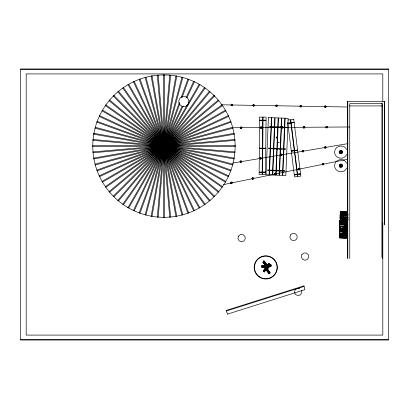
<?xml version="1.0" encoding="UTF-8"?>
<svg xmlns="http://www.w3.org/2000/svg" width="409" height="409" viewBox="0 0 409 409"><rect width="100%" height="100%" fill="white"/><g stroke="black" fill="none" stroke-linecap="round" stroke-linejoin="round"><path stroke-width="0.61" d="M259.234 172.511L259.311 172.025L265.39 172.087L265.39 172.363L259.306 172.301M259.475 148.641L259.475 148.078M260.451 172.521L260.456 172.24M260.697 148.651L260.697 148.375M260.978 120.66L260.983 120.379M264.245 172.281L264.25 172M264.485 148.411L264.49 148.13M264.771 120.42L264.776 120.139M265.467 172.572L265.467 172.015M265.712 148.702L265.707 148.145M269.766 273.309L268.871 273.897L263.488 266.111L265.027 265.144L269.909 273.018L269.766 273.309L264.613 265.61L265.027 265.144M272.558 171.11L272.578 170.568M273.452 149.27L273.473 148.728M274.337 127.674L274.357 127.133M275.865 173.252L276.54 156.713M276.591 155.446L278.13 117.925L275.104 117.797L272.762 175.037L275.789 175.159M276.862 156.729L276.111 175.17L279.132 175.297L281.479 118.058L278.452 117.935L276.913 155.456M279.935 170.865L279.961 170.323M284.071 128.073L284.097 127.531M263.314 261.458L263.335 261.014L264.25 261.008L269.056 267.578L268.278 268.386L267.639 268.488L263.151 262L263.314 261.458L267.895 267.583L267.445 268.248M339.613 225.298L339.542 223.365M347.2 217.644L347.302 215.395L340.104 215.134L347.297 215.548M340.349 228.779L340.446 226.663L347.65 226.831L347.522 229.628M347.635 234.101L340.446 233.667L347.65 233.836L347.558 235.824L340.354 235.574M347.558 235.835L340.365 235.42M339.521 227.286L339.654 224.475L346.852 224.74L346.73 227.45M339.726 222.915L339.818 220.916L347.016 221.182L346.929 223.084M339.542 228.038L340.743 228.079L339.542 228.017L339.628 226.136M339.726 224.086L339.813 222.179L347.006 222.578L346.914 224.577L339.726 224.06L345.124 224.255M339.991 218.697L341.193 218.738L339.997 218.677L340.104 215.134M347.594 216.918L347.67 215.241L340.176 214.72L340.268 211.576L347.466 211.836L347.379 213.743M339.521 234.291L339.654 231.479L346.852 231.745L346.73 234.454M339.818 227.92L339.69 231.126L346.893 231.274M339.542 235.047L340.743 235.083L339.542 235.022L339.628 233.145M347.026 228.365L346.914 231.586L339.726 231.065L339.813 229.188M339.997 224.766L340.027 224.106L347.215 224.623M340.186 220.814L340.268 219.05L347.481 219.025L345.073 219.091M340.421 215.983L340.477 214.766M339.997 231.77L340.027 231.116L347.215 231.627L347.139 233.263M340.314 224.377L344.526 224.204M340.799 219.434L340.896 217.322L348.1 217.486L341.479 217.762M340.349 235.783L340.446 233.667M346.791 227.246L346.822 226.535L343.826 226.366M344.787 219.019L347.185 219.193L347.195 218.927M347.241 217.9L347.277 217.189L343.079 216.959M340.262 212.838L347.456 213.237L347.364 215.236L340.196 214.28L347.394 214.607M344.935 235.41L346.73 235.538L346.745 235.277M347.139 226.259L347.215 224.582M347.343 221.969L347.456 219.546L340.262 219.137M347.481 225.313L347.563 223.498L346.362 223.472M347.481 232.317L347.563 230.502L346.362 230.477M347.522 236.632L347.548 236.029L345.15 235.947M339.649 224.49L346.847 224.889M339.649 231.494L346.847 231.893M346.822 226.55L345.62 226.504M347.277 217.205L344.874 217.118M339.813 220.932L347.006 221.33M347.006 222.593L339.802 222.332M347.456 213.247L340.257 212.992M163.983 145.706L163.983 146.575M164.362 146.212L152 216.32L151.156 216.172L175.89 75.962L176.734 76.11L164.372 146.218L163.513 146.141L164.377 146.105L158.176 75.19L157.322 75.261L169.72 217.092L170.573 217.021L164.367 146.105L163.518 146.218M266.3 266.714L262.021 267.394C260.093 265.252 263.8 265.298 265.39 265.19M276.469 137.782L276.683 137.951M276.77 137.92L276.407 137.623L276.714 137.991M278.723 142.593C279.419 142.25 278.856 142.874 278.953 142.47M278.785 142.511L278.851 142.777M276.607 156.008L276.801 156.381M179.418 102.398L139.193 212.884L139.996 213.176L179.791 103.886M181.156 97.618L187.895 79.101L188.702 79.397L182.179 97.311M164.096 145.732L163.799 146.55L164.132 145.747L99.612 115.66L99.249 116.437L228.278 176.616L228.641 175.844L164.127 145.757M271.095 266.111L270.63 264.746L270.891 264.301L271.095 266.111L268.023 266.433M276.724 137.721L276.504 137.986M182.097 106.217L133.467 210.471L134.244 210.834L183.145 106.003M186.126 97.572L193.646 81.447L194.423 81.805L186.903 97.935M187.731 104.096L127.976 207.573L128.717 208.002L199.914 84.709L199.173 84.28L188.37 102.996M163.728 146.514L164.162 145.762L163.697 146.499M268.805 273.728L268.984 273.427L268.289 272.409M262.915 262.384L263.151 262L267.639 268.488L262.915 262.384L263.56 262.281L265.375 264.628M346.653 154.459C344.358 160.584 334.465 158.656 334.659 152.107C334.465 145.63 344.235 143.62 346.607 149.653M346.653 168.017C344.358 174.137 334.465 172.209 334.659 165.66C334.465 159.183 344.235 157.174 346.607 163.206M276.867 156.386L276.791 156.023M265.743 269.163L263.779 271.673L265.594 269.045M266.32 267.997L267.046 266.949M267.772 265.896L269.219 263.795M265.308 268.028L263.048 271.116L264.352 272.108L266.244 269.541M267.189 265.456L268.698 263.396L270.144 264.5M263.8 271.688L264.557 270.661M267 268.519L268.892 265.952L266.919 268.452M263.299 271.31L264.444 269.776M267.501 265.692L269.025 263.647M263.243 271.264L269.02 263.641M263.866 271.74L267.348 267.179M266.525 268.156L267.312 267.149M266.07 269.413L264.091 271.913L266.111 269.444M268.048 266.913L268.841 265.911M268.324 267.062L267.895 267.583L263.335 261.014L269.056 267.578M270.124 272.757L269.909 273.018L264.838 265.129L270.124 272.757L269.505 273.074M163.666 146.473L164.224 145.808M276.617 156.12L276.832 156.422M264.209 266.008L264.613 265.61L269.756 273.503L264.209 266.008L263.488 266.111M163.569 146.356L164.321 145.926L163.59 146.391L117.864 91.882L118.523 91.33L164.28 145.86M163.554 146.325L164.367 146.028L145.941 77.265L145.113 77.49L181.954 215.011L182.777 214.791L164.357 146.033M226.259 310.416L226.468 310.968L304.071 286.448L303.892 285.886L226.259 310.416L227.465 314.127M303.892 285.886L304.889 289.664L227.435 314.138M347.471 159.28L223.518 184.597M270.671 264.996L261.509 266.74L270.855 265.533L265.349 266.31M347.972 143.62L232.793 163.079M266.612 264.991L270.891 264.301M268.135 266.428L271.193 265.947L267.471 266.402M264.352 265.707L261.913 266.075L261.724 265.778M267.399 265.247L268.621 265.063M261.484 266.06L270.63 264.746M261.678 266.826L264.127 266.479M288.023 119.99L290.426 119.689L297.532 176.53L294.531 176.908L287.737 122.593M293.984 122.332L287.946 123.089L287.982 123.365L294.015 122.613L294.045 122.25M290.364 122.997L291.627 122.838M290.4 123.273L291.632 123.119M297.205 174.408L298.064 174.3M296.837 174.735L297.455 174.658M290.768 122.945L291.32 122.874M297.404 174.101L298.028 174.024M294.991 174.97L294.337 174.766M297.241 174.684L298.069 174.582M264.367 266.78L261.883 267.082L264.337 266.826M276.3 136.974L276.648 136.938M346.403 223.57L347.599 223.498M346.351 222.532L347.553 222.476L346.351 222.455M342.144 221.381L343.943 221.295M346.382 223.191L347.584 223.135M343.626 216.985L340.012 217.133L347.215 217.276L340.022 216.867M341.51 220.599L339.71 220.676L346.909 220.446M342.573 226.351L339.562 226.474L346.766 226.617L339.572 226.208M342.829 227.031L347.65 226.831M343.171 233.329L339.562 233.483L346.766 233.626L339.572 233.217M341.024 234.106L347.65 233.836M346.336 222.133L347.532 222.087M341.009 228.529L339.807 228.559L341.009 228.616M344.623 235.436L347.026 235.369L346.893 238.278L339.69 238.135L339.813 235.4L344.623 235.379M342.134 221.192L346.939 221.075M346.893 220.129L339.69 220.277L339.813 223.012M346.413 223.789L347.609 223.764L347.522 221.78M344.976 214.858L340.769 214.929L347.962 215.369L345.559 215.257M346.781 214.832L347.987 214.812M345.482 215.753L347.287 215.722L343.09 215.563M346.331 224.173L347.532 224.152M344.429 225.103L346.837 225.062L344.439 224.976M339.721 230.471L346.939 230.354L339.746 229.914L346.944 230.17M344.526 231.208L340.319 231.274L347.507 231.714L345.109 231.606M346.331 231.177L347.532 231.157M344.429 232.107L346.837 232.067L343.238 231.934M339.721 237.476L346.939 237.358L339.746 236.918L346.944 237.251M349.741 126.969L232.297 127.746M339.813 228.391L341.019 228.391M20.787 69.279L388.213 69.279M349.404 105.911L382.717 105.911M20.787 339.721L388.213 339.721M262.266 120.113L262.895 120.118M262.097 120.394L263.493 120.404M262.65 120.675L263.207 120.686M262.246 120.675L263.488 120.686M261.734 172.255L262.992 172.271M261.719 172.537L262.961 172.547M342.123 220.972L343.928 220.998M347.711 107.02L221.356 104.801M346.817 214.132L348.018 214.152M340.201 220.492L341.403 220.517M339.751 229.832L346.955 230.011M342.716 231.356L343.918 231.387M342.686 232.051L343.887 232.082M339.751 236.837L346.955 237.016M339.741 236.969L346.944 237.179M340.176 214.74L347.379 214.97M339.726 231.09L346.924 231.32M346.346 223.866L347.543 223.907L346.408 223.713M344.511 230.875L346.909 230.957M343.309 237.839L345.109 237.9M340.237 212.189L347.44 212.44M340.078 215.748L347.277 215.993M340.835 218.626L348.039 218.876M345.002 219.582L347.998 219.684M339.787 221.53L346.985 221.78M339.623 225.088L346.827 225.339M340.385 227.966L347.584 228.217M345.748 228.963L347.548 229.025M339.623 232.092L346.827 232.343M340.385 234.976L347.584 235.221M341.454 211.944L345.053 212.072M343.826 219.014L347.425 219.142M340.809 219.224L348.008 219.49M346.771 220.257L347.972 220.298L346.776 220.216M342.2 221.325L347.001 221.504M345.17 228.421L347.573 228.508M340.354 228.565L347.558 228.83L340.365 228.416M346.336 229.275L347.532 229.316M344.424 233.467L346.822 233.539L343.228 233.34M343.969 235.379L346.97 235.492M346.336 236.279L347.532 236.32M280.482 126.836L281.74 126.887M281.494 127.02L269.608 126.534L269.582 127.076L281.474 127.562M282.747 127.071L286.499 127.225L286.479 127.766L282.721 127.613M279.945 149.536L281.024 149.582M279.071 170.834L280.155 170.875M279.05 171.376L280.129 171.422M340.227 213.651L347.425 213.943L340.247 213.161L347.44 213.559M346.796 214.505L347.998 214.556M341.842 217.68L344.843 217.803M339.772 222.992L346.97 223.288L339.797 222.506L346.99 222.9M339.593 226.949L340.794 226.995M342.594 227.072L345.59 227.194M346.346 230.855L347.548 230.901M339.71 230.727L346.904 231.029M339.593 233.953L344.393 234.153M339.71 237.731L346.904 238.033M342.563 215.119L344.363 215.206M345.058 219.439L347.456 219.546M346.939 223.948L339.746 223.621L346.914 224.577M342.711 224.49L343.908 224.546M340.763 227.629L339.562 227.578L340.758 227.736M345.804 228.835L347.006 228.892L339.813 228.478M339.746 229.914L346.944 230.241M345.145 230.87L346.939 230.957M342.108 231.468L343.908 231.55M340.763 234.638L339.562 234.582L340.758 234.74M345.206 235.814L347.006 235.896L339.813 235.487M342.261 215.257L343.458 215.318M339.736 230.062L346.934 230.42M342.405 231.632L343.606 231.693M339.736 237.072L346.934 237.43M347.261 217.516L340.068 217.118L346.045 217.772M346.806 226.857L339.613 226.463L346.193 227.179M346.806 233.861L339.613 233.467L346.193 234.183M340.268 211.591L347.461 211.99M340.815 219.076L348.008 219.475M340.462 215.18L347.655 215.599M340.007 224.521L347.2 224.94M340.007 231.525L347.2 231.944M340.896 217.322L348.09 217.752M340.446 226.663L347.635 227.092M340.319 224.27L347.507 224.71M342.696 231.837L343.892 231.918M345.533 228.447L346.73 228.534M299.736 288.514L297.2 288.309L295.129 289.787L294.49 292.251L295.584 294.546L297.9 295.6L300.349 294.925L301.791 292.829L301.551 290.298M342.691 231.888L343.887 231.995M345.988 219.035L347.185 219.193M341.535 230.865L346.914 231.586M345.539 235.379L346.73 235.538M163.528 146.028L164.341 146.325M164.321 146.356L163.569 145.926L164.3 146.391L205.134 88.078L204.434 87.587L122.761 204.203L123.462 204.694L164.295 146.381L163.615 145.86M263.953 260.881L268.544 266.934M164.198 146.499L163.697 145.783L164.162 146.514M268.447 271.55L269.153 272.568M263.769 265.789L264.812 267.317M265.855 268.846L267.246 270.881M263.999 266.157L269.163 273.82M163.764 145.747L164.132 146.534L163.799 145.732M292.834 122.403L292.87 122.68M296.31 150.18L296.346 150.461M299.276 173.866L299.306 174.147M292.583 150.931L292.619 151.207M295.549 174.617L295.584 174.894M289.112 123.15L289.143 123.431M291.331 150.803L291.412 151.361M339.813 230.471L339.726 228.488M347.481 226.09L347.517 226.934M346.893 220.088L346.98 222.031M347.139 225.144L347.205 226.535M346.73 222.869L346.76 223.534M346.98 229.413L347.016 230.221M339.746 227.782L339.813 229.224M339.521 224.122L339.654 226.929M262.005 266.694L262.021 267.394M384.496 224.965L384.496 101.427L347.624 101.427L347.624 258.677M384.327 101.427L384.327 224.331M382.814 101.371L382.814 73.911L26.186 73.911L26.186 335.089L382.814 335.089L382.814 222.701M382.364 258.677L382.364 103.538L349.756 103.538L349.756 258.677M381.919 102.966L381.919 257.138M347.793 101.427L347.793 258.038M163.523 74.954L163.513 217.327L164.367 217.327L164.382 74.954L163.523 74.954M259.72 117.097L259.137 174.377L262.169 174.408L262.747 117.127L259.72 117.097M259.838 120.159L259.838 120.44L265.916 120.502L265.922 120.22L259.838 120.159M259.557 148.155L259.551 148.431L265.63 148.493L265.635 148.216L259.557 148.155M263.069 117.132L262.491 174.408L265.518 174.438L266.101 117.163L263.069 117.132M268.411 117.526L266.065 174.761L269.091 174.883L271.433 117.649L268.411 117.526M267.829 169.965L267.808 170.512L284.7 171.202L284.72 170.66L267.829 169.965M268.723 148.13L268.703 148.672L285.594 149.367L285.615 148.82L268.723 148.13M271.755 117.664L269.413 174.899L272.44 175.021L274.782 117.787L271.755 117.664M281.801 118.073L279.454 175.308L282.481 175.43L284.822 118.196L281.801 118.073M285.145 118.211L282.803 175.446L285.83 175.568L288.171 118.334L285.145 118.211M93.068 139.505L92.996 140.359L234.822 152.777L234.899 151.923L93.068 139.505M169.73 75.19L157.312 217.021L158.165 217.092L170.584 75.261L169.73 75.19M93.917 133.349L93.768 134.193L233.979 158.927L234.127 158.084L93.917 133.349M164.024 145.711L163.871 146.57L164.06 145.722M231.52 104.842C231.78 106.228 232.68 104.034 231.52 104.842M240.814 127.552C241.075 128.937 241.97 126.749 240.814 127.552M231.105 182.711C231.366 184.096 232.261 181.908 231.105 182.711M240.558 161.489C240.819 162.874 241.714 160.681 240.558 161.489M253.391 105.22C253.652 106.606 254.546 104.418 253.391 105.22M260.784 127.455C261.044 128.84 261.939 126.647 260.784 127.455M252.532 178.329C252.793 179.715 253.687 177.526 252.532 178.329M260.252 158.196C260.513 159.582 261.407 157.388 260.252 158.196M276.193 105.619C276.453 107.005 277.348 104.816 276.193 105.619M281.75 127.337C282.011 128.723 282.91 126.529 281.75 127.337M275.093 173.723C275.354 175.108 276.249 172.915 275.093 173.723M280.932 154.72C281.193 156.105 282.087 153.917 280.932 154.72M300.411 106.049C300.671 107.434 301.566 105.241 300.411 106.049M303.703 127.194C303.964 128.579 304.863 126.386 303.703 127.194M298.611 168.917C298.872 170.302 299.766 168.114 298.611 168.917M302.578 151.064C302.839 152.45 303.734 150.261 302.578 151.064M324.961 106.483C325.221 107.869 326.116 105.675 324.961 106.483M326.341 127.02C326.602 128.406 327.497 126.212 326.341 127.02M324.894 147.271C325.155 148.656 326.05 146.468 324.894 147.271M322.665 164.009C322.926 165.394 323.821 163.201 322.665 164.009M238.432 236.157L237.931 238.651L239.147 240.881L241.514 241.811L243.922 240.998L245.252 238.83L244.868 236.315L242.961 234.633L240.42 234.567L238.432 236.157M290.41 235.022L289.904 237.517L291.121 239.751L293.493 240.676L295.901 239.868L297.225 237.695L296.847 235.18L294.94 233.498L292.394 233.437L290.41 235.022M301.873 254.608L301.372 257.097L302.588 259.332L304.956 260.262L307.369 259.449L308.693 257.276L308.314 254.761L306.407 253.079L303.861 253.018L301.873 254.608M95.297 127.296L95.077 128.124L232.593 164.985L232.818 164.157L95.297 127.296M181.964 77.27L145.103 214.791L145.931 215.011L182.792 77.49L181.964 77.27M97.204 121.386L96.907 122.189L230.691 170.896L230.983 170.093L97.204 121.386M102.516 110.169L102.086 110.916L225.379 182.112L225.809 181.366L102.516 110.169M105.885 104.955L105.394 105.655L222.01 187.327L222.501 186.627L105.885 104.955M109.694 100.052L109.142 100.706L218.202 192.23L218.749 191.576L109.694 100.052M209.382 91.335L117.858 200.395L118.513 200.942L210.037 91.887L209.382 91.335M113.917 95.496L113.313 96.105L213.973 196.785L214.582 196.177L113.917 95.496M213.984 95.507L113.303 196.172L113.907 196.775L214.592 96.11L213.984 95.507M231.883 104.438L231.325 104.96L231.847 105.517L232.404 104.99L231.883 104.438M253.749 104.816L253.197 105.343L253.718 105.895L254.27 105.374L253.749 104.816M241.177 127.148L240.62 127.674L241.141 128.227L241.699 127.705L241.177 127.148M276.55 105.215L275.998 105.742L276.52 106.294L277.072 105.773L276.55 105.215M261.141 127.051L260.589 127.572L261.111 128.129L261.668 127.608L261.141 127.051M240.916 161.085L240.364 161.606L240.886 162.163L241.438 161.637L240.916 161.085M300.773 105.645L300.216 106.166L300.738 106.718L301.295 106.197L300.773 105.645M282.113 126.933L281.556 127.455L282.077 128.012L282.634 127.49L282.113 126.933M231.463 182.307L230.911 182.828L231.433 183.385L231.985 182.864L231.463 182.307M260.61 157.792L260.058 158.314L260.579 158.871L261.136 158.344L260.61 157.792M325.319 106.079L324.766 106.601L325.288 107.153L325.84 106.631L325.319 106.079M304.066 126.79L303.509 127.311L304.03 127.869L304.587 127.342L304.066 126.79M252.895 177.925L252.338 178.452L252.859 179.004L253.416 178.482L252.895 177.925M281.29 154.316L280.738 154.842L281.259 155.394L281.811 154.873L281.29 154.316M275.451 173.319L274.899 173.84L275.421 174.398L275.973 173.871L275.451 173.319M326.704 126.616L326.147 127.138L326.668 127.695L327.226 127.173L326.704 126.616M302.936 150.66L302.384 151.187L302.905 151.739L303.463 151.218L302.936 150.66M298.969 168.513L298.417 169.035L298.938 169.592L299.495 169.07L298.969 168.513M325.257 146.867L324.7 147.393L325.221 147.946L325.779 147.424L325.257 146.867M323.028 163.605L322.471 164.127L322.992 164.684L323.55 164.157L323.028 163.605M163.666 145.808L109.137 191.565L109.689 192.22L218.759 100.716L218.207 100.057L163.677 145.819L164.224 146.473L163.641 145.834M164.27 145.87L163.62 146.412L209.372 200.952L210.027 200.4L164.27 145.87M123.472 87.577L122.772 88.068L204.423 204.704L205.124 204.209L123.472 87.577M222.015 104.965L105.384 186.616L105.875 187.317L222.506 105.665L222.015 104.965M128.728 84.274L127.986 84.704L199.163 208.007L199.904 207.578L128.728 84.274M225.385 110.179L102.081 181.356L102.511 182.102L225.814 110.926L225.385 110.179M134.254 81.442L133.477 81.8L193.636 210.839L194.413 210.477L134.254 81.442M228.283 115.675L99.244 175.834L99.607 176.606L228.646 116.447L228.283 115.675M140.006 79.101L139.203 79.392L187.884 213.181L188.692 212.89L140.006 79.101M230.696 121.396L96.902 170.078L97.199 170.885L230.988 122.199L230.696 121.396M232.598 127.306L95.072 164.147L95.297 164.975L232.818 128.135L232.598 127.306M152.015 75.962L151.172 76.11L175.88 216.32L176.724 216.172L152.015 75.962M233.979 133.365L93.768 158.073L93.917 158.917L234.127 134.208L233.979 133.365M293.749 119.275L290.743 119.653L297.854 176.489L300.86 176.115L293.749 119.275M291.581 122.562L290.344 122.715L291.591 122.557M294.444 150.415L293.82 150.492L294.439 150.415M297.455 150.108L291.423 150.865L291.459 151.141L297.491 150.389L297.455 150.108M300.421 173.794L294.383 174.551L294.419 174.827L300.451 174.076L300.421 173.794M234.827 139.515L92.991 151.913L93.068 152.767L234.899 140.369L234.827 139.515M388.55 68.993L20.45 68.993L20.45 340.007L388.55 340.007L388.55 68.993M235.134 145.716L92.761 145.706L92.761 146.565L235.134 146.575L235.134 145.716M164.06 146.56L163.835 145.722L164.024 146.57M179.868 104.704A5.082 5.082 0 0 0 188.575 103.375A5.082 5.082 0 0 0 183.068 96.498A5.082 5.082 0 0 0 179.868 104.704M127.352 207.199A71.186 71.186 0 0 0 235.124 147.306A71.186 71.186 0 0 0 129.367 83.922A71.186 71.186 0 0 0 127.352 207.199M325.993 127.674A0.854 0.854 0 0 0 327.461 127.475A0.854 0.854 0 0 0 326.556 126.309A0.854 0.854 0 0 0 325.993 127.674M303.606 128.063A0.854 0.854 0 0 0 304.884 127.327A0.854 0.854 0 0 0 303.606 126.591A0.854 0.854 0 0 0 303.606 128.063M281.653 128.206A0.854 0.854 0 0 0 282.931 127.47A0.854 0.854 0 0 0 281.653 126.734A0.854 0.854 0 0 0 281.653 128.206M260.681 128.329A0.854 0.854 0 0 0 261.964 127.588A0.854 0.854 0 0 0 260.681 126.851A0.854 0.854 0 0 0 260.681 128.329M324.858 107.352A0.854 0.854 0 0 0 326.137 106.616A0.854 0.854 0 0 0 324.858 105.875A0.854 0.854 0 0 0 324.858 107.352M300.313 106.918A0.854 0.854 0 0 0 301.591 106.182A0.854 0.854 0 0 0 300.313 105.44A0.854 0.854 0 0 0 300.313 106.918M276.09 106.493A0.854 0.854 0 0 0 277.368 105.752A0.854 0.854 0 0 0 276.09 105.016A0.854 0.854 0 0 0 276.09 106.493M253.289 106.095A0.854 0.854 0 0 0 254.567 105.353A0.854 0.854 0 0 0 253.289 104.617A0.854 0.854 0 0 0 253.289 106.095M252.435 179.203A0.854 0.854 0 0 0 253.713 178.462A0.854 0.854 0 0 0 252.435 177.726A0.854 0.854 0 0 0 252.435 179.203M274.746 174.377A0.854 0.854 0 0 0 276.208 174.178A0.854 0.854 0 0 0 275.303 173.012A0.854 0.854 0 0 0 274.746 174.377M298.263 169.577A0.854 0.854 0 0 0 299.725 169.372A0.854 0.854 0 0 0 298.821 168.206A0.854 0.854 0 0 0 298.263 169.577M322.568 164.878A0.854 0.854 0 0 0 323.846 164.142A0.854 0.854 0 0 0 322.568 163.406A0.854 0.854 0 0 0 322.568 164.878M260.15 159.065A0.854 0.854 0 0 0 261.433 158.329A0.854 0.854 0 0 0 260.15 157.593A0.854 0.854 0 0 0 260.15 159.065M324.797 148.145A0.854 0.854 0 0 0 326.075 147.404A0.854 0.854 0 0 0 324.797 146.667A0.854 0.854 0 0 0 324.797 148.145M280.83 155.594A0.854 0.854 0 0 0 282.108 154.858A0.854 0.854 0 0 0 280.83 154.116A0.854 0.854 0 0 0 280.83 155.594M302.231 151.724A0.854 0.854 0 0 0 303.693 151.524A0.854 0.854 0 0 0 302.788 150.354A0.854 0.854 0 0 0 302.231 151.724M240.456 162.358A0.854 0.854 0 0 0 241.734 161.621A0.854 0.854 0 0 0 240.456 160.88A0.854 0.854 0 0 0 240.456 162.358M231.422 105.711A0.854 0.854 0 0 0 232.701 104.975A0.854 0.854 0 0 0 231.422 104.239A0.854 0.854 0 0 0 231.422 105.711M240.466 128.211A0.854 0.854 0 0 0 241.934 128.007A0.854 0.854 0 0 0 241.029 126.841A0.854 0.854 0 0 0 240.466 128.211M230.758 183.365A0.854 0.854 0 0 0 232.22 183.166A0.854 0.854 0 0 0 231.315 182A0.854 0.854 0 0 0 230.758 183.365M340.533 152.715A0.706 0.706 0 0 0 341.592 152.107A0.706 0.706 0 0 0 340.533 151.494A0.706 0.706 0 0 0 340.533 152.715M340.007 153.114A1.339 1.339 0 0 0 342.2 152.363A1.339 1.339 0 0 0 340.452 150.839A1.339 1.339 0 0 0 340.007 153.114M340.032 153.585A1.708 1.708 0 0 0 342.594 152.107A1.708 1.708 0 0 0 340.032 150.63A1.708 1.708 0 0 0 340.032 153.585M340.416 152.92A0.941 0.941 0 0 0 341.827 152.107A0.941 0.941 0 0 0 340.416 151.294A0.941 0.941 0 0 0 340.416 152.92M340.533 166.274A0.706 0.706 0 0 0 341.592 165.66A0.706 0.706 0 0 0 340.533 165.047A0.706 0.706 0 0 0 340.533 166.274M340.007 166.673A1.339 1.339 0 0 0 342.2 165.921A1.339 1.339 0 0 0 340.452 164.392A1.339 1.339 0 0 0 340.007 166.673M340.032 167.138A1.708 1.708 0 0 0 342.594 165.66A1.708 1.708 0 0 0 340.032 164.183A1.708 1.708 0 0 0 340.032 167.138M340.416 166.473A0.941 0.941 0 0 0 341.827 165.66A0.941 0.941 0 0 0 340.416 164.847A0.941 0.941 0 0 0 340.416 166.473M258.969 276.832A11.616 11.616 0 0 0 277.317 268.595A11.616 11.616 0 0 0 261.008 256.821A11.616 11.616 0 0 0 258.969 276.832M259.142 276.591A11.314 11.314 0 0 0 277.021 268.565A11.314 11.314 0 0 0 261.131 257.092A11.314 11.314 0 0 0 259.142 276.591"/></g></svg>
